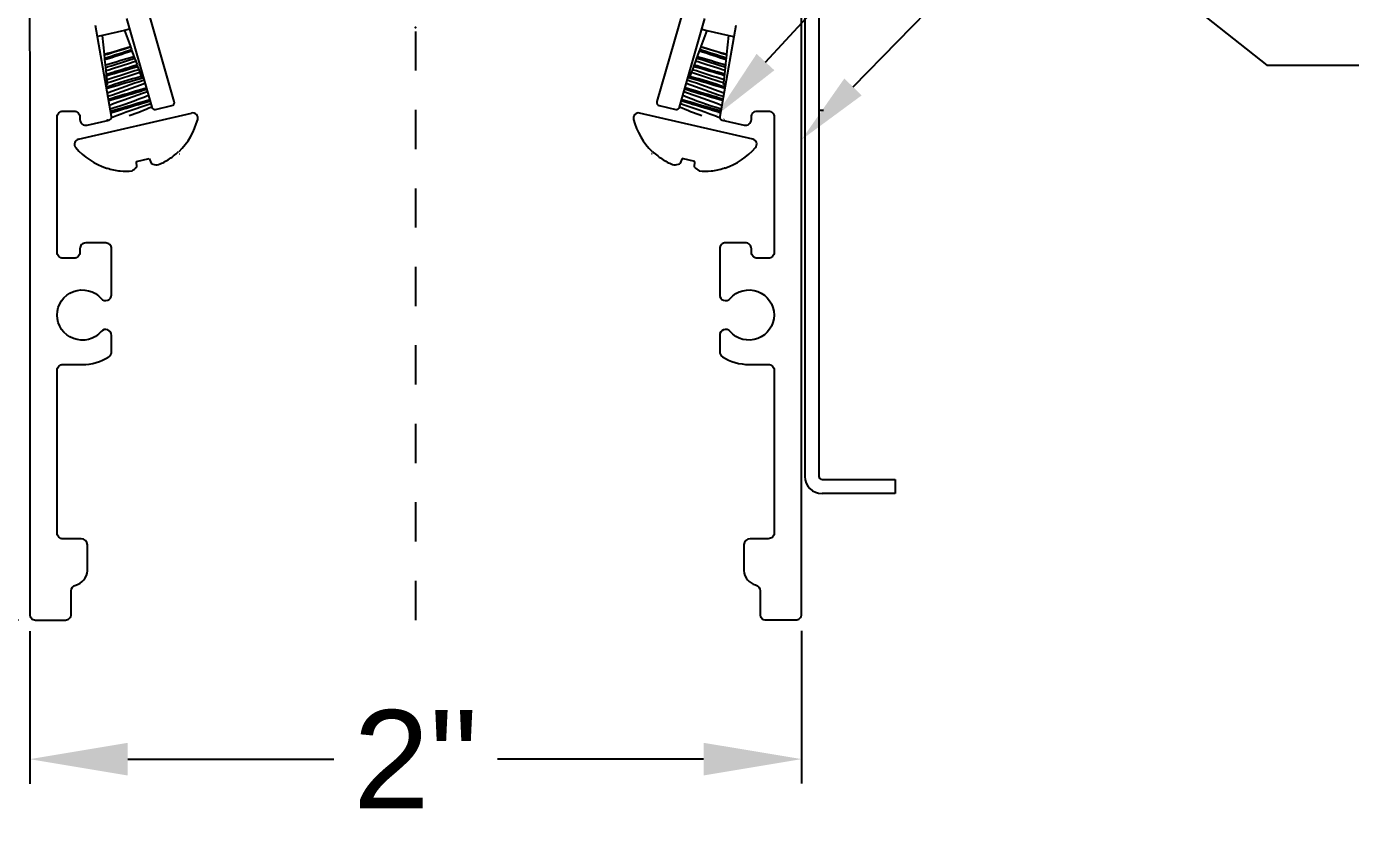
# Model space of a CAD drawing. Extents: x -5.3 to 5.8, y -1.3 to 5.2.
# Drawn here: x -0.991 to 2.382, y -0.519 to 1.512 of the extents above; entities that cross this region are included whole.
import ezdxf
from ezdxf import colors
from ezdxf.entities.mleader import LeaderData, LeaderLine
from ezdxf.math import Vec2, Vec3

# ---------------------------------------------------------------- set-up
doc = ezdxf.new("R2010")
doc.units = 0
doc.header["$LTSCALE"] = 0.5
doc.header["$MEASUREMENT"] = 0
doc.linetypes.add('PHANTOM', pattern=[0.5, 0.25, -0.05, 0.05, -0.05, 0.05, -0.05])
doc.layers.get('Defpoints').update_dxf_attribs({"linetype": 'CONTINUOUS'})
doc.layers.add('Construction', color=60, linetype='PHANTOM', plot=False)
doc.layers.add('CUST DWG', color=60, linetype='CONTINUOUS', lineweight=20)
for name, color, linetype in [('FAB DWG', 221, 'CONTINUOUS'), ('Hardware', 242, 'CONTINUOUS'), ('Housing', 150, 'CONTINUOUS'), ('Mounting', 4, 'CONTINUOUS')]:
    doc.layers.add(name, color=color, linetype=linetype)
doc.styles.add('LSAD_Standard', font='arial.ttf')
doc.styles.get("Standard").update_dxf_attribs({"font": 'arial.ttf'})
doc.dimstyles.new('LSAD_CustDims', dxfattribs={"dimtxt": 1, "dimasz": 1, "dimexe": 0.0625, "dimexo": 0.042969, "dimgap": 0.0625, "dimtad": 0, "dimtih": 1, "dimtoh": 1, "dimdec": 3, "dimzin": 0, "dimdsep": 46, "dimlunit": 4, "dimtxsty": 'Standard', "dimcen": 0.125, "dimclrd": 256, "dimclre": 256, "dimclrt": 256, "dimadec": 0, "dimazin": 0, "dimtfac": 1, "dimtdec": 3, "dimtix": 1, "dimtofl": 0, "dimtmove": 0, "dimatfit": 3, "dimfxl": 1, "dimfrac": 2, "dimtolj": 1, "dimtzin": 0, "dimarcsym": 0})

# ---------------------------------------------------------------- blocks, each defined once
blk = doc.blocks.new('*D0')
at = {"layer": 'CUST DWG', "lineweight": -2, "ltscale": 0.5, "transparency": 16777216}
for p, q in [((-0.9833, -0.028), (-0.9832, -0.417)), ((0.9835, -0.0279), (0.9836, -0.4169)), ((-0.7332, -0.3545), (-0.2081, -0.3545)), ((0.7336, -0.3544), (0.2085, -0.3545))]:
    blk.add_line(p, q, dxfattribs=at)
at = {"layer": 'CUST DWG', "ltscale": 0.5, "transparency": 16777216}
for points in [[(-0.7332, -0.3128), (-0.7332, -0.3962), (-0.9832, -0.3545)], [(0.7336, -0.3128), (0.7336, -0.3961), (0.9836, -0.3544)]]:
    blk.add_solid(points, dxfattribs=at)
at = {"layer": 'Defpoints', "color": 0, "ltscale": 0.5, "transparency": 16777216}
for p in [(-0.9833, 0.015), (0.9835, 0.0151), (0.9836, -0.3544)]:
    blk.add_point(p, dxfattribs=at)
at = {"layer": 'CUST DWG', "ltscale": 0.5, "transparency": 16777216, "insert": (0.0002, -0.3545), "char_height": 0.25, "attachment_point": 5}
blk.add_mtext('\\A1;2"', dxfattribs=at)
blk = doc.blocks.new('*D1')
at = {"layer": 'CUST DWG', "lineweight": -2, "ltscale": 0.5, "transparency": 16777216}
for p, q in [((-1.0114, 2.9), (-2.2871, 2.9)), ((-2.2246, 2.65), (-2.2246, 1.8211)), ((-2.2246, 0.25), (-2.2246, 1.4375)), ((-1.0114, 0), (-2.2871, 0))]:
    blk.add_line(p, q, dxfattribs=at)
at = {"layer": 'CUST DWG', "ltscale": 0.5, "transparency": 16777216}
for points in [[(-2.2663, 2.65), (-2.183, 2.65), (-2.2246, 2.9)], [(-2.2663, 0.25), (-2.183, 0.25), (-2.2246, 0)]]:
    blk.add_solid(points, dxfattribs=at)
at = {"layer": 'Defpoints', "color": 0, "ltscale": 0.5, "transparency": 16777216}
for p in [(-2.2246, 2.9), (-0.9684, 2.9), (-0.9684, 0)]:
    blk.add_point(p, dxfattribs=at)
at = {"layer": 'CUST DWG', "ltscale": 0.5, "transparency": 16777216, "insert": (-2.2246, 1.6293), "char_height": 0.25, "attachment_point": 5}
blk.add_mtext('\\A1;2 7/8"', dxfattribs=at)

msp = doc.modelspace()

# ---------------------------------------------------------------- linework, layer by layer
at = {"layer": 'Construction', "ltscale": 0.5, "transparency": 16777216}
msp.add_line((0, 2.9), (0, 0), dxfattribs=at)
msp.add_point((0, 1.5099), dxfattribs=at)
at = {"layer": 'Hardware', "linetype": 'Continuous', "transparency": 16777216}
for p, q in [((-0.798, 1.4895), (-0.8106, 1.4866)), ((-0.7417, 1.5025), (-0.798, 1.4895)), ((-0.7929, 1.4416), (-0.798, 1.4895)), ((-0.7291, 1.5055), (-0.7417, 1.5025)), ((-0.7417, 1.5025), (-0.7267, 1.4616)), ((0.7417, 1.5025), (0.7267, 1.4616)), ((0.7291, 1.5055), (0.7417, 1.5025)), ((0.7417, 1.5025), (0.798, 1.4895)), ((0.7929, 1.4416), (0.798, 1.4895)), ((0.798, 1.4895), (0.8106, 1.4866)), ((-0.7267, 1.4616), (-0.7264, 1.4608)), ((-0.7264, 1.4608), (-0.7238, 1.4535)), ((-0.7238, 1.4535), (-0.7227, 1.4506)), ((0.7238, 1.4535), (0.7227, 1.4506)), ((0.7264, 1.4608), (0.7238, 1.4535)), ((0.7267, 1.4616), (0.7264, 1.4608)), ((-0.7927, 1.4398), (-0.7929, 1.4416)), ((-0.7919, 1.4318), (-0.7927, 1.4398)), ((-0.7915, 1.4282), (-0.7919, 1.4318)), ((-0.7901, 1.4148), (-0.7915, 1.4282)), ((-0.7227, 1.4506), (-0.7175, 1.4362)), ((-0.7175, 1.4362), (-0.7158, 1.4315)), ((-0.7158, 1.4315), (-0.7131, 1.4242)), ((-0.7131, 1.4242), (-0.7098, 1.4151)), ((0.7131, 1.4242), (0.7098, 1.4151)), ((0.7158, 1.4315), (0.7131, 1.4242)), ((0.7175, 1.4362), (0.7158, 1.4315)), ((0.7227, 1.4506), (0.7175, 1.4362)), ((0.7901, 1.4148), (0.7915, 1.4282)), ((0.7915, 1.4282), (0.7919, 1.4318)), ((0.7919, 1.4318), (0.7927, 1.4398)), ((0.7927, 1.4398), (0.7929, 1.4416)), ((-0.7894, 1.4081), (-0.7901, 1.4148)), ((-0.7886, 1.4002), (-0.7894, 1.4081)), ((-0.7876, 1.391), (-0.7886, 1.4002)), ((-0.7876, 1.391), (-0.7679, 1.3969)), ((-0.7872, 1.3871), (-0.7876, 1.391)), ((-0.7861, 1.3764), (-0.7872, 1.3871)), ((-0.7082, 1.4107), (-0.7679, 1.3969)), ((-0.7098, 1.4151), (-0.7082, 1.4107)), ((-0.7082, 1.4107), (-0.7051, 1.4022)), ((-0.7082, 1.4107), (-0.7082, 1.4107)), ((-0.7051, 1.4022), (-0.7025, 1.3949)), ((-0.7025, 1.3949), (-0.6989, 1.385)), ((-0.6989, 1.385), (-0.6986, 1.3842)), ((-0.6945, 1.3851), (-0.6986, 1.3842)), ((0.6945, 1.3851), (0.6986, 1.3842)), ((0.6989, 1.385), (0.6986, 1.3842)), ((0.7025, 1.3949), (0.6989, 1.385)), ((0.7051, 1.4022), (0.7025, 1.3949)), ((0.7082, 1.4107), (0.7051, 1.4022)), ((0.7098, 1.4151), (0.7082, 1.4107)), ((0.7082, 1.4107), (0.7679, 1.3969)), ((0.7082, 1.4107), (0.7082, 1.4107)), ((0.7876, 1.391), (0.7679, 1.3969)), ((0.7861, 1.3764), (0.7872, 1.3871)), ((0.7872, 1.3871), (0.7876, 1.391)), ((0.7876, 1.391), (0.7886, 1.4002)), ((0.7886, 1.4002), (0.7894, 1.4081)), ((0.7894, 1.4081), (0.7901, 1.4148)), ((-0.7848, 1.3643), (-0.7888, 1.3634)), ((-0.7852, 1.3685), (-0.7861, 1.3764)), ((-0.7848, 1.3643), (-0.7852, 1.3685)), ((0.7848, 1.3643), (0.7852, 1.3685)), ((0.7848, 1.3643), (0.7888, 1.3634)), ((0.7852, 1.3685), (0.7861, 1.3764)), ((-0.8591, 1.2251), (-0.5708, 1.2917)), ((0.8591, 1.2251), (0.5708, 1.2917)), ((-0.7858, 1.2759), (-0.7857, 1.2756)), ((-0.7851, 1.273), (-0.7851, 1.2729)), ((0.7851, 1.273), (0.7851, 1.2729)), ((0.7858, 1.2759), (0.7857, 1.2756)), ((-0.6028, 1.1876), (-0.6014, 1.1879)), ((0.6028, 1.1876), (0.6014, 1.1879)), ((-0.7875, 1.1512), (-0.786, 1.1515)), ((-0.7114, 1.1688), (-0.6788, 1.1763)), ((-0.7106, 1.1541), (-0.7114, 1.1688)), ((-0.6788, 1.1763), (-0.6731, 1.1628)), ((0.6788, 1.1763), (0.6731, 1.1628)), ((0.7114, 1.1688), (0.6788, 1.1763)), ((0.7106, 1.1541), (0.7114, 1.1688)), ((0.7875, 1.1512), (0.786, 1.1515))]:
    msp.add_line(p, q, dxfattribs=at)
at = {"layer": 'Hardware', "linetype": 'Continuous', "transparency": 16777216, "flags": 128}
for points in [[(-0.7927, 1.4398), (-0.7852, 1.4421), (-0.777, 1.4447), (-0.7683, 1.4475), (-0.7593, 1.4504), (-0.7504, 1.4532), (-0.7419, 1.4559), (-0.7338, 1.4584), (-0.7264, 1.4608)], [(-0.7919, 1.4318), (-0.7842, 1.4343), (-0.7758, 1.437), (-0.7668, 1.4398), (-0.7575, 1.4428), (-0.7484, 1.4456), (-0.7396, 1.4484), (-0.7313, 1.4511), (-0.7238, 1.4535)], [(0.7919, 1.4318), (0.7842, 1.4343), (0.7758, 1.437), (0.7668, 1.4398), (0.7575, 1.4428), (0.7484, 1.4456), (0.7396, 1.4484), (0.7313, 1.4511), (0.7238, 1.4535)], [(0.7927, 1.4398), (0.7852, 1.4421), (0.777, 1.4447), (0.7683, 1.4475), (0.7593, 1.4504), (0.7504, 1.4532), (0.7419, 1.4559), (0.7338, 1.4584), (0.7264, 1.4608)], [(-0.7894, 1.4081), (-0.7829, 1.4102), (-0.7759, 1.4124), (-0.7684, 1.4148), (-0.7604, 1.4173), (-0.7522, 1.4199), (-0.7443, 1.4225), (-0.7365, 1.4249), (-0.7291, 1.4273), (-0.7222, 1.4294), (-0.7158, 1.4315)], [(-0.7886, 1.4002), (-0.782, 1.4023), (-0.7748, 1.4046), (-0.7671, 1.4071), (-0.7589, 1.4096), (-0.7505, 1.4123), (-0.7423, 1.4149), (-0.7343, 1.4174), (-0.7267, 1.4199), (-0.7196, 1.4221), (-0.7131, 1.4242)], [(0.7886, 1.4002), (0.782, 1.4023), (0.7748, 1.4046), (0.7671, 1.4071), (0.7589, 1.4096), (0.7505, 1.4123), (0.7423, 1.4149), (0.7343, 1.4174), (0.7267, 1.4199), (0.7196, 1.4221), (0.7131, 1.4242)], [(0.7894, 1.4081), (0.7829, 1.4102), (0.7759, 1.4124), (0.7684, 1.4148), (0.7604, 1.4173), (0.7522, 1.4199), (0.7443, 1.4225), (0.7365, 1.4249), (0.7291, 1.4273), (0.7222, 1.4294), (0.7158, 1.4315)], [(-0.7872, 1.3871), (-0.7782, 1.3898), (-0.7684, 1.3927), (-0.758, 1.3958), (-0.7474, 1.399), (-0.737, 1.4021), (-0.7268, 1.4051), (-0.7171, 1.408), (-0.7082, 1.4107)], [(0.7872, 1.3871), (0.7782, 1.3898), (0.7684, 1.3927), (0.758, 1.3958), (0.7474, 1.399), (0.737, 1.4021), (0.7268, 1.4051), (0.7171, 1.408), (0.7082, 1.4107)], [(-0.788, 1.3543), (-0.7797, 1.3568), (-0.7708, 1.3595), (-0.7611, 1.3623), (-0.7509, 1.3654), (-0.7404, 1.3685), (-0.7299, 1.3717), (-0.7196, 1.3747), (-0.71, 1.3776), (-0.701, 1.3803), (-0.6927, 1.3828)], [(-0.7825, 1.3274), (-0.7819, 1.3276), (-0.7736, 1.3301), (-0.7646, 1.3328), (-0.7549, 1.3357), (-0.7447, 1.3388), (-0.7342, 1.3419), (-0.7237, 1.345), (-0.7135, 1.3481), (-0.7038, 1.351), (-0.6949, 1.3537), (-0.6865, 1.3562), (-0.6863, 1.3563)], [(-0.7818, 1.3235), (-0.781, 1.3238), (-0.7727, 1.3263), (-0.7638, 1.329), (-0.7541, 1.3319), (-0.7438, 1.335), (-0.7333, 1.3381), (-0.7228, 1.3412), (-0.7126, 1.3443), (-0.7029, 1.3472), (-0.694, 1.3499), (-0.6857, 1.3524), (-0.6852, 1.3525)], [(-0.678, 1.3548), (-0.6779, 1.3548)], [(0.678, 1.3548), (0.6779, 1.3548)], [(0.7818, 1.3235), (0.781, 1.3238), (0.7727, 1.3263), (0.7638, 1.329), (0.7541, 1.3319), (0.7438, 1.335), (0.7333, 1.3381), (0.7228, 1.3412), (0.7126, 1.3443), (0.7029, 1.3472), (0.694, 1.3499), (0.6857, 1.3524), (0.6852, 1.3525)], [(0.7825, 1.3274), (0.7819, 1.3276), (0.7736, 1.3301), (0.7646, 1.3328), (0.7549, 1.3357), (0.7447, 1.3388), (0.7342, 1.3419), (0.7237, 1.345), (0.7135, 1.3481), (0.7038, 1.351), (0.6949, 1.3537), (0.6865, 1.3562), (0.6863, 1.3563)], [(0.788, 1.3543), (0.7797, 1.3568), (0.7708, 1.3595), (0.7611, 1.3623), (0.7509, 1.3654), (0.7404, 1.3685), (0.7299, 1.3717), (0.7196, 1.3747), (0.71, 1.3776), (0.701, 1.3803), (0.6927, 1.3828)], [(-0.777, 1.2965), (-0.7749, 1.2972), (-0.7665, 1.2997), (-0.7576, 1.3024), (-0.7479, 1.3053), (-0.7377, 1.3083), (-0.7272, 1.3114), (-0.7167, 1.3146), (-0.7065, 1.3176), (-0.6968, 1.3205), (-0.6878, 1.3232), (-0.6795, 1.3257), (-0.6777, 1.3263)], [(-0.7763, 1.2926), (-0.774, 1.2934), (-0.7657, 1.2959), (-0.7567, 1.2986), (-0.747, 1.3014), (-0.7368, 1.3045), (-0.7263, 1.3076), (-0.7158, 1.3108), (-0.7056, 1.3138), (-0.6959, 1.3167), (-0.6869, 1.3194), (-0.6786, 1.3219), (-0.6766, 1.3226)], [(0.7763, 1.2926), (0.774, 1.2934), (0.7657, 1.2959), (0.7567, 1.2986), (0.747, 1.3014), (0.7368, 1.3045), (0.7263, 1.3076), (0.7158, 1.3108), (0.7056, 1.3138), (0.6959, 1.3167), (0.6869, 1.3194), (0.6786, 1.3219), (0.6766, 1.3226)], [(0.777, 1.2965), (0.7749, 1.2972), (0.7665, 1.2997), (0.7576, 1.3024), (0.7479, 1.3053), (0.7377, 1.3083), (0.7272, 1.3114), (0.7167, 1.3146), (0.7065, 1.3176), (0.6968, 1.3205), (0.6878, 1.3232), (0.6795, 1.3257), (0.6777, 1.3263)]]:
    msp.add_lwpolyline(points, dxfattribs=at)
at = {"layer": 'Hardware', "linetype": 'Continuous', "transparency": 16777216}
for centre, radius, start, end in [((-8.5769, 27.3393), 27.0422, 286.72892, 286.8754), ((8.5769, 27.3393), 27.0422, 253.1246, 253.27108), ((-5.8333, 17.045), 16.4105, 287.89218, 288.14476), ((-11.3396, 37.3536), 37.4552, 286.35906, 286.47488), ((11.3396, 37.3536), 37.4552, 253.52512, 253.64094), ((5.8333, 17.045), 16.4105, 251.85524, 252.10782), ((-0.3646, 0.1381), 1.2909, 105.0052, 109.1368), ((11.4518, -36.8366), 40.1249, 107.63658, 107.7579), ((10.4332, -33.5974), 36.7215, 107.65273, 107.7883), ((-8.0542, 24.7596), 24.4725, 287.32157, 287.464), ((0.3646, 0.1381), 1.2909, 70.8632, 74.9948), ((-10.4332, -33.5974), 36.7215, 72.2117, 72.34727), ((-11.4518, -36.8366), 40.1249, 72.2421, 72.36342), ((8.0542, 24.7596), 24.4725, 252.536, 252.67843), ((-0.0071, -0.6981), 2.1838, 108.2733, 110.8721), ((-1.6179, 3.8252), 2.6267, 288.5157, 290.6949), ((1.6179, 3.8252), 2.6267, 249.3051, 251.4843), ((0.0071, -0.6981), 2.1838, 69.1279, 71.7267), ((-0.0001, -0.7285), 2.1838, 108.2303, 110.9158), ((-1.0178, 2.1334), 0.8643, 286.0978, 292.9452), ((0.1574, -1.1757), 2.6267, 108.4666, 110.7848), ((-0.1574, -1.1757), 2.6267, 69.2152, 71.5334), ((1.0178, 2.1334), 0.8643, 247.0548, 253.9022), ((0.0001, -0.7285), 2.1838, 69.0842, 71.7697), ((-1.0108, 2.103), 0.8643, 288.9805, 293.0544), ((-0.5678, 1.279), 0.013, 345.0089, 103.0027), ((0.5678, 1.279), 0.013, 76.9973, 194.9911), ((1.0108, 2.103), 0.8643, 246.9456, 251.0195), ((-0.7297, 1.3223), 0.1806, 314.664, 345.0089), ((0.7297, 1.3223), 0.1806, 194.9911, 225.336), ((-0.8562, 1.2124), 0.013, 103.0027, 220.9965), ((0.8562, 1.2124), 0.013, 319.0035, 76.9973), ((-0.7297, 1.3223), 0.1806, 220.9965, 251.3414), ((-0.7298, 1.3246), 0.1815, 303.1214, 313.7736), ((0.7298, 1.3246), 0.1815, 226.2264, 236.8786), ((0.7297, 1.3223), 0.1806, 288.6586, 319.0035), ((-0.7306, 1.3244), 0.1815, 252.2317, 262.884), ((-0.7426, 1.183), 0.0431, 297.8103, 317.8707), ((-0.657, 1.2028), 0.0431, 248.1347, 268.1951), ((-0.7078, 1.3026), 0.1512, 289.0637, 300.6945), ((0.7078, 1.3026), 0.1512, 239.3055, 250.9363), ((0.657, 1.2028), 0.0431, 271.8049, 291.8653), ((0.7426, 1.183), 0.0431, 222.1293, 242.1897), ((0.7306, 1.3244), 0.1815, 277.116, 287.7683), ((-0.7408, 1.295), 0.1512, 265.3109, 276.9416), ((0.7408, 1.295), 0.1512, 263.0584, 274.6891)]:
    msp.add_arc(centre, radius, start, end, dxfattribs=at)
at = {"layer": 'Housing', "transparency": 16777216}
for points in [[(-0.9834, 2.885), (-0.9833, 0.015, 0.414214), (-0.9683, -0.0001), (-0.8923, -0.0001, 0.414214), (-0.8773, 0.015), (-0.8773, 0.0747, -0.340243), (-0.8661, 0.0892, 0.321518), (-0.836, 0.1257), (-0.836, 0.192, 0.369385), (-0.852, 0.207), (-0.8983, 0.207, -0.414219), (-0.9133, 0.222), (-0.9133, 0.6361, -0.414214), (-0.8983, 0.6511), (-0.8493, 0.6511, 0.142851), (-0.7816, 0.6709, 0.256203), (-0.7746, 0.6835), (-0.7746, 0.7254, 0.694078), (-0.801, 0.7352, -2.678512), (-0.801, 0.8191, 0.694078), (-0.7746, 0.8289), (-0.7746, 0.946, 0.414214), (-0.7896, 0.961), (-0.8403, 0.961, 0.414214), (-0.8553, 0.946), (-0.8553, 0.9369, -0.414214), (-0.8703, 0.9219), (-0.8983, 0.9219, -0.414214), (-0.9133, 0.9369), (-0.9133, 1.2819, -0.414214), (-0.8983, 1.2969), (-0.8703, 1.2969, -0.414214), (-0.8553, 1.2819), (-0.8553, 1.2756, 0.482343), (-0.8369, 1.261), (-0.7808, 1.274, 0.39896), (-0.7747, 1.2832), (-0.8155, 1.5148, -0.39896)], [(0.8157, 1.5148), (0.7748, 1.2832, 0.39896), (0.7809, 1.2741), (0.8371, 1.2611, 0.482343), (0.8554, 1.2757), (0.8554, 1.282, -0.414214), (0.8704, 1.297), (0.8985, 1.297, -0.414214), (0.9135, 1.282), (0.9135, 0.937, -0.414214), (0.8985, 0.922), (0.8705, 0.922, -0.414214), (0.8555, 0.937), (0.8555, 0.9461, 0.414214), (0.8405, 0.9611), (0.7898, 0.9611, 0.414214), (0.7748, 0.9461), (0.7748, 0.829, 0.694078), (0.8012, 0.8191, -2.678512), (0.8012, 0.7353, 0.694078), (0.7748, 0.7254), (0.7748, 0.6836, 0.256203), (0.7818, 0.671, 0.142851), (0.8495, 0.6512), (0.8985, 0.6512, -0.414214), (0.9135, 0.6362), (0.9135, 0.2221, -0.414219), (0.8985, 0.2071), (0.8523, 0.2071, 0.369385), (0.8363, 0.1921), (0.8363, 0.1258, 0.321518), (0.8664, 0.0893, -0.340243), (0.8775, 0.0748), (0.8775, 0.0151, 0.414214), (0.8925, 0.0001), (0.9685, 0.0001, 0.414214), (0.9835, 0.0151), (0.9834, 2.8851, 0.414214)], [(-0.7369, 1.5329), (-0.6721, 1.3069, 0.39896), (-0.6626, 1.3013), (-0.6207, 1.311, 0.429634), (-0.6148, 1.321), (-0.6919, 1.5898, 0.334595)], [(0.692, 1.5899), (0.6149, 1.321, 0.429634), (0.6208, 1.311), (0.6628, 1.3013, 0.39896), (0.6723, 1.3069), (0.7371, 1.533, -0.39896)]]:
    msp.add_lwpolyline(points, format="xyb", dxfattribs=at)
at = {"layer": 'Mounting', "linetype": 'Continuous', "transparency": 16777216}
for p, q in [((0.9916, 3.171), (0.9916, 0.366)), ((1.0276, 3.171), (1.0276, 0.366)), ((1.039, 1.298), (1.0274, 1.298)), ((1.0356, 0.358), (1.2216, 0.358)), ((1.2216, 0.358), (1.2216, 0.322)), ((1.2216, 0.322), (1.0356, 0.322))]:
    msp.add_line(p, q, dxfattribs=at)
for radius in [0.044, 0.008]:
    msp.add_arc((1.0356, 0.366), radius, 180, 270, dxfattribs=at)

# ---------------------------------------------------------------- dimensions: what is measured, and where the dimension line sits
at = {"layer": 'CUST DWG', "ltscale": 0.5, "transparency": 16777216}
for base, p1, p2, angle, picture, middle in [((-2.2246, 2.9), (-0.9684, 0), (-0.9684, 2.9), 90, '*D1', (-2.2246, 1.6293)), ((0.9836, -0.3544), (-0.9833, 0.015), (0.9835, 0.0151), 0.0027, '*D0', (0.0002, -0.3545))]:
    dim = msp.add_linear_dim(base=base, p1=p1, p2=p2, angle=angle, dimstyle='LSAD_CustDims', override={"dimtxt": 0.25, "dimasz": 0.25}, dxfattribs=at)
    dim.commit()
    dim.dimension.update_dxf_attribs({"geometry": picture, "text_midpoint": middle, "dimtype": 128})

# ---------------------------------------------------------------- leaders
ml = msp.add_multileader_mtext('Standard', dxfattribs=at)
ml.set_content('\\A1;HOUSING', color=256, style='LSAD_Standard')
ml.set_leader_properties()
ml.build(insert=Vec2(0, 0))
ml.multileader.update_dxf_attribs({"dogleg_length": 0.36, "arrow_head_size": 0.1875})
ctx = ml.context
ctx.base_point, ctx.char_height, ctx.arrow_head_size, ctx.landing_gap_size, ctx.plane_origin = Vec3(2.514, 1.9858), 0.1875, 0.1875, 0.09, Vec3(0.2978, 1.451)
notes = []
notes.append((ctx, [(0, (1, 1, 0), (1.7268, 1.9858), (1, 0), 0.7871, [(0, [(0.9835, 1.2242)], 0, [])])]))
ctx.mtext.insert, ctx.mtext.width, ctx.mtext.defined_height, ctx.mtext.flow_direction = Vec3(2.604, 2.0811), 3.15153, 0.8541, 5
ml = msp.add_multileader_mtext('Standard', dxfattribs=at)
ml.set_content('\\A1;HANGER BRACKET', color=256, style='LSAD_Standard')
ml.set_leader_properties()
ml.build(insert=Vec2(0, 0))
ml.multileader.update_dxf_attribs({"text_left_attachment_type": 2, "dogleg_length": 0.36, "arrow_head_size": 0.1875})
ctx = ml.context
ctx.base_point, ctx.char_height, ctx.arrow_head_size, ctx.landing_gap_size, ctx.plane_origin = Vec3(2.514, 1.4136), 0.1875, 0.1875, 0.09, Vec3(0.9601, 1.2126)
ctx.left_attachment = 2
notes.append((ctx, [(0, (1, 1, 0), (2.1689, 1.4136), (1, 0), 0.3451, [(0, [(1.7037, 1.7826)], 0, [])])]))
ctx.mtext.insert, ctx.mtext.width, ctx.mtext.defined_height, ctx.mtext.flow_direction = Vec3(2.604, 1.5106), 3.15153, 0.8541, 5
at = {"layer": 'FAB DWG', "ltscale": 0.5, "transparency": 16777216}
ml = msp.add_multileader_mtext('Standard', dxfattribs=at)
ml.set_content('\\A1;8-32 x {\\H0.7x;\\S1/4;}" PAN\\PTYPE F (HW00814)', color=256, style='LSAD_Standard')
ml.set_leader_properties()
ml.build(insert=Vec2(0, 0))
ml.multileader.update_dxf_attribs({"text_left_attachment_type": 2, "dogleg_length": 0.36, "arrow_head_size": 0.1875})
ctx = ml.context
ctx.base_point, ctx.char_height, ctx.arrow_head_size, ctx.landing_gap_size, ctx.plane_origin = Vec3(2.514, 2.4916), 0.1875, 0.1875, 0.09, Vec3(0.5675, -0.1351)
ctx.left_attachment = 2
notes.append((ctx, [(0, (1, 1, 0), (1.8782, 2.4916), (1, 0), 0.6357, [(0, [(0.7643, 1.284)], 0, [])])]))
ctx.mtext.insert, ctx.mtext.width, ctx.mtext.defined_height, ctx.mtext.flow_direction = Vec3(2.604, 2.7992), 3.15153, 0.8541, 5
for ctx, leaders in notes:
    for number, flags, end, landing, length, lines in leaders:
        leader = LeaderData()
        leader.index, (leader.has_last_leader_line, leader.has_dogleg_vector, leader.attachment_direction) = number, flags
        leader.last_leader_point, leader.dogleg_vector, leader.dogleg_length = Vec3(end), Vec3(landing), length
        for number, points, colour, breaks in lines:
            line = LeaderLine()
            line.index, line.vertices, line.color, line.breaks = number, Vec3.list(points), colors.encode_raw_color(colour), breaks
            leader.lines.append(line)
        ctx.leaders.append(leader)

doc.saveas('drawing.dxf')
